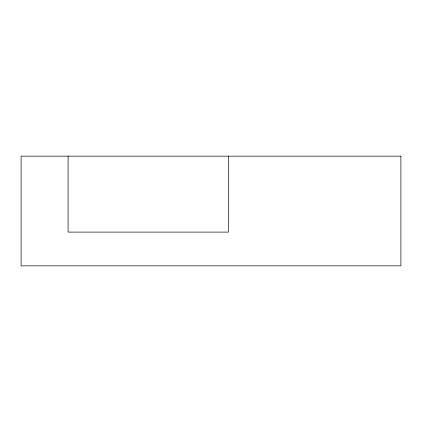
<?xml version="1.0" encoding="UTF-8"?>
<svg xmlns="http://www.w3.org/2000/svg" width="422" height="422" viewBox="0 0 422 422"><rect width="100%" height="100%" fill="white"/><g stroke="black" fill="none" stroke-linecap="round" stroke-linejoin="round"><path stroke-width="0.63" d="M228.45 156.14L228.45 232.1L68.09 232.1L68.09 156.14M400.9 156.14L21.1 156.14L21.1 265.86L400.9 265.86L400.9 156.14"/></g></svg>
